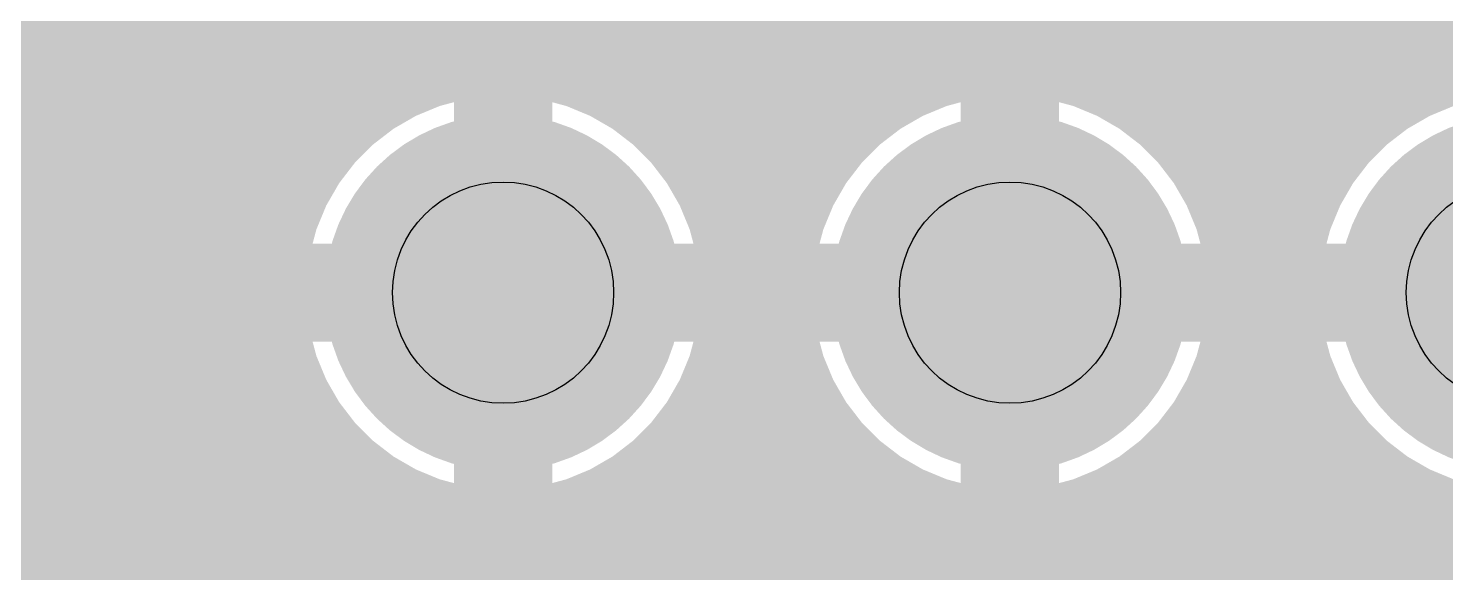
# Model space of a CAD drawing. Extents: x 0 to 10.8, y 0 to 6.1.
# Drawn here: x 7.6765 to 8.1378, y 0.512 to 0.6891 of the extents above; entities that cross this region are included whole.
import ezdxf

# ---------------------------------------------------------------- set-up
doc = ezdxf.new("R2010")
doc.units = 0
for name, color, linetype in [('1', 22, 'CONTINUOUS'), ('116', 253, 'CONTINUOUS'), ('16', 175, 'CONTINUOUS'), ('17', 82, 'CONTINUOUS'), ('21', 253, 'CONTINUOUS'), ('29', 253, 'CONTINUOUS'), ('30', 253, 'CONTINUOUS'), ('44', 253, 'CONTINUOUS')]:
    doc.layers.add(name, color=color, linetype=linetype)

# ---------------------------------------------------------------- blocks, each defined once
blk = doc.blocks.new('ROUNDP')
at = {"const_width": 0.5}
blk.add_lwpolyline([(0, -0.25, 1), (0, 0.25, 1), (0, -0.25)], format="xyb", dxfattribs=at)

msp = doc.modelspace()

# ---------------------------------------------------------------- linework, layer by layer
at = {"layer": '1', "const_width": 0.016}
for points in [[(7.74322, 0.705681), (7.775831, 0.686854)], [(4.133154, 0.688), (7.773843, 0.688)], [(7.775831, 0.686854), (7.812197, 0.67711)], [(7.812197, 0.67711), (7.977197, 0.67711)], [(7.977197, 0.67711), (8.179854, 0.67711)], [(4.117154, 0.672), (7.809949, 0.672)], [(7.807831, 0.671433), (7.799114, 0.667819)], [(7.816949, 0.673874), (7.807831, 0.671433)], [(7.823028, 0.674673), (7.816949, 0.673874)], [(7.823028, 0.611126), (7.823028, 0.674673)], [(7.823028, 0.672), (7.83902, 0.672)], [(7.83902, 0.674673), (7.83902, 0.611126)], [(7.845102, 0.673874), (7.83902, 0.674673)], [(7.85422, 0.671433), (7.845102, 0.673874)], [(7.852106, 0.672), (7.974949, 0.672)], [(7.862937, 0.667819), (7.85422, 0.671433)], [(7.972831, 0.671433), (7.964114, 0.667819)], [(7.981949, 0.673874), (7.972831, 0.671433)], [(7.988028, 0.674673), (7.981949, 0.673874)], [(7.988028, 0.611126), (7.988028, 0.674673)], [(7.988028, 0.672), (8.00402, 0.672)], [(8.00402, 0.674673), (8.00402, 0.611126)], [(8.010102, 0.673874), (8.00402, 0.674673)], [(8.01922, 0.671433), (8.010102, 0.673874)], [(8.017106, 0.672), (8.139949, 0.672)], [(8.027937, 0.667819), (8.01922, 0.671433)], [(8.137831, 0.671433), (8.129114, 0.667819)], [(8.146949, 0.673874), (8.137831, 0.671433)], [(7.799114, 0.667819), (7.790937, 0.663102)], [(7.871114, 0.663102), (7.862937, 0.667819)], [(7.964114, 0.667819), (7.955937, 0.663102)], [(8.036114, 0.663102), (8.027937, 0.667819)], [(8.129114, 0.667819), (8.120937, 0.663102)], [(7.790937, 0.663102), (7.783453, 0.657354)], [(7.878598, 0.657354), (7.871114, 0.663102)], [(7.955937, 0.663102), (7.948453, 0.657354)], [(8.043598, 0.657354), (8.036114, 0.663102)], [(8.120937, 0.663102), (8.113453, 0.657354)], [(7.783453, 0.657354), (7.77678, 0.650681)], [(7.885272, 0.650681), (7.878598, 0.657354)], [(7.948453, 0.657354), (7.94178, 0.650681)], [(8.050272, 0.650681), (8.043598, 0.657354)], [(8.113453, 0.657354), (8.10678, 0.650681)], [(4.101154, 0.656), (7.782098, 0.656)], [(7.823028, 0.656), (7.83902, 0.656)], [(7.879953, 0.656), (7.947098, 0.656)], [(7.988028, 0.656), (8.00402, 0.656)], [(8.044953, 0.656), (8.112098, 0.656)], [(7.77678, 0.650681), (7.771031, 0.643197)], [(7.89102, 0.643197), (7.885272, 0.650681)], [(7.94178, 0.650681), (7.936031, 0.643197)], [(8.05602, 0.643197), (8.050272, 0.650681)], [(8.10678, 0.650681), (8.101031, 0.643197)], [(7.771031, 0.643197), (7.766315, 0.63502)], [(7.895736, 0.63502), (7.89102, 0.643197)], [(7.936031, 0.643197), (7.931315, 0.63502)], [(8.060736, 0.63502), (8.05602, 0.643197)], [(8.101031, 0.643197), (8.096315, 0.63502)], [(4.085154, 0.64), (7.769189, 0.64)], [(7.823028, 0.64), (7.83902, 0.64)], [(7.892866, 0.64), (7.934189, 0.64)], [(7.988028, 0.64), (8.00402, 0.64)], [(8.057866, 0.64), (8.099189, 0.64)], [(7.766315, 0.63502), (7.762701, 0.626303)], [(7.89935, 0.626303), (7.895736, 0.63502)], [(7.931315, 0.63502), (7.927701, 0.626303)], [(8.06435, 0.626303), (8.060736, 0.63502)], [(8.096315, 0.63502), (8.092701, 0.626303)], [(4.069154, 0.624), (7.762087, 0.624)], [(7.762701, 0.626303), (7.76026, 0.617185)], [(7.823028, 0.624), (7.83902, 0.624)], [(7.901791, 0.617185), (7.89935, 0.626303)], [(7.899969, 0.624), (7.927087, 0.624)], [(7.927701, 0.626303), (7.92526, 0.617185)], [(7.988028, 0.624), (8.00402, 0.624)], [(8.066791, 0.617185), (8.06435, 0.626303)], [(8.064969, 0.624), (8.092087, 0.624)], [(8.092701, 0.626303), (8.09026, 0.617185)], [(7.76026, 0.617185), (7.759457, 0.611102)], [(7.902591, 0.611102), (7.901791, 0.617185)], [(7.92526, 0.617185), (7.924457, 0.611102)], [(8.067591, 0.611102), (8.066791, 0.617185)], [(8.09026, 0.617185), (8.089457, 0.611102)], [(7.759457, 0.611102), (7.823008, 0.611102)], [(7.823008, 0.611102), (7.823008, 0.59511)], [(7.83902, 0.611126), (7.823028, 0.611126)], [(7.839043, 0.59511), (7.839043, 0.611102)], [(7.839043, 0.611102), (7.902591, 0.611102)], [(7.924457, 0.611102), (7.988008, 0.611102)], [(7.988008, 0.611102), (7.988008, 0.59511)], [(8.00402, 0.611126), (7.988028, 0.611126)], [(8.004043, 0.59511), (8.004043, 0.611102)], [(8.004043, 0.611102), (8.067591, 0.611102)], [(8.089457, 0.611102), (8.153008, 0.611102)], [(4.053154, 0.608), (7.823008, 0.608)], [(7.839043, 0.608), (7.988008, 0.608)], [(8.004043, 0.608), (8.153008, 0.608)], [(4.037154, 0.592), (7.759866, 0.592)], [(7.823008, 0.59511), (7.759457, 0.59511)], [(7.759457, 0.59511), (7.76026, 0.589031)], [(7.823028, 0.531539), (7.823028, 0.595091)], [(7.823028, 0.595091), (7.83902, 0.595091)], [(7.823028, 0.592), (7.83902, 0.592)], [(7.83902, 0.595091), (7.83902, 0.531539)], [(7.902591, 0.59511), (7.839043, 0.59511)], [(7.901791, 0.589031), (7.902591, 0.59511)], [(7.902181, 0.592), (7.924866, 0.592)], [(7.988008, 0.59511), (7.924457, 0.59511)], [(7.924457, 0.59511), (7.92526, 0.589031)], [(7.988028, 0.531539), (7.988028, 0.595091)], [(7.988028, 0.595091), (8.00402, 0.595091)], [(7.988028, 0.592), (8.00402, 0.592)], [(8.00402, 0.595091), (8.00402, 0.531539)], [(8.067591, 0.59511), (8.004043, 0.59511)], [(8.066791, 0.589031), (8.067591, 0.59511)], [(8.067181, 0.592), (8.089866, 0.592)], [(8.153008, 0.59511), (8.089457, 0.59511)], [(8.089457, 0.59511), (8.09026, 0.589031)], [(7.76026, 0.589031), (7.762701, 0.579913)], [(7.89935, 0.579913), (7.901791, 0.589031)], [(7.92526, 0.589031), (7.927701, 0.579913)], [(8.06435, 0.579913), (8.066791, 0.589031)], [(8.09026, 0.589031), (8.092701, 0.579913)], [(7.762701, 0.579913), (7.766315, 0.571197)], [(7.895736, 0.571197), (7.89935, 0.579913)], [(7.927701, 0.579913), (7.931315, 0.571197)], [(8.060736, 0.571197), (8.06435, 0.579913)], [(8.092701, 0.579913), (8.096315, 0.571197)], [(4.021154, 0.576), (7.764323, 0.576)], [(7.823028, 0.576), (7.83902, 0.576)], [(7.897724, 0.576), (7.929323, 0.576)], [(7.988028, 0.576), (8.00402, 0.576)], [(8.062724, 0.576), (8.094323, 0.576)], [(7.766315, 0.571197), (7.771031, 0.56302)], [(7.89102, 0.56302), (7.895736, 0.571197)], [(7.931315, 0.571197), (7.936031, 0.56302)], [(8.05602, 0.56302), (8.060736, 0.571197)], [(8.096315, 0.571197), (8.101031, 0.56302)], [(4.005154, 0.56), (7.77335, 0.56)], [(7.771031, 0.56302), (7.77678, 0.555535)], [(7.823028, 0.56), (7.83902, 0.56)], [(7.885272, 0.555535), (7.89102, 0.56302)], [(7.888697, 0.56), (7.93835, 0.56)], [(7.936031, 0.56302), (7.94178, 0.555535)], [(7.988028, 0.56), (8.00402, 0.56)], [(8.050272, 0.555535), (8.05602, 0.56302)], [(8.053697, 0.56), (8.10335, 0.56)], [(8.101031, 0.56302), (8.10678, 0.555535)], [(7.77678, 0.555535), (7.783453, 0.548862)], [(7.878598, 0.548862), (7.885272, 0.555535)], [(7.94178, 0.555535), (7.948453, 0.548862)], [(8.043598, 0.548862), (8.050272, 0.555535)], [(8.10678, 0.555535), (8.113453, 0.548862)], [(7.783453, 0.548862), (7.790937, 0.543114)], [(7.871114, 0.543114), (7.878598, 0.548862)], [(7.948453, 0.548862), (7.955937, 0.543114)], [(8.036114, 0.543114), (8.043598, 0.548862)], [(8.113453, 0.548862), (8.120937, 0.543114)], [(3.989154, 0.544), (7.789783, 0.544)], [(7.790937, 0.543114), (7.799114, 0.538398)], [(7.823028, 0.544), (7.83902, 0.544)], [(7.862937, 0.538398), (7.871114, 0.543114)], [(7.872264, 0.544), (7.954783, 0.544)], [(7.955937, 0.543114), (7.964114, 0.538398)], [(7.988028, 0.544), (8.00402, 0.544)], [(8.027937, 0.538398), (8.036114, 0.543114)], [(8.037264, 0.544), (8.119783, 0.544)], [(8.120937, 0.543114), (8.129114, 0.538398)], [(7.799114, 0.538398), (7.807831, 0.534783)], [(7.85422, 0.534783), (7.862937, 0.538398)], [(7.964114, 0.538398), (7.972831, 0.534783)], [(8.01922, 0.534783), (8.027937, 0.538398)], [(8.129114, 0.538398), (8.137831, 0.534783)], [(7.807831, 0.534783), (7.816949, 0.532343)], [(7.816949, 0.532343), (7.823028, 0.531539)], [(7.83902, 0.531539), (7.845102, 0.532343)], [(7.845102, 0.532343), (7.85422, 0.534783)], [(7.972831, 0.534783), (7.981949, 0.532343)], [(7.981949, 0.532343), (7.988028, 0.531539)], [(8.00402, 0.531539), (8.010102, 0.532343)], [(8.010102, 0.532343), (8.01922, 0.534783)], [(8.137831, 0.534783), (8.146949, 0.532343)], [(3.973154, 0.528), (9.165854, 0.528)], [(3.957154, 0.512), (9.165854, 0.512)]]:
    msp.add_lwpolyline(points, dxfattribs=at)
at = {"layer": '1', "const_width": 0.008}
for points in [[(7.776866, 0.690718, 1), (7.774795, 0.682991)], [(7.773831, 0.68339, 1), (7.777831, 0.690318)], [(7.773843, 0.684, 1), (7.773843, 0.692)], [(7.812197, 0.68111, 1), (7.812197, 0.67311)], [(7.811162, 0.673247, 1), (7.813232, 0.680974)], [(7.977197, 0.68111, 1), (7.977197, 0.67311)], [(7.977197, 0.67311, 1), (7.977197, 0.68111)], [(7.806796, 0.675297, 1), (7.808865, 0.667569)], [(7.809363, 0.667738, 1), (7.806299, 0.675128)], [(7.809949, 0.668, 1), (7.809949, 0.676)], [(7.816427, 0.67784, 1), (7.81747, 0.669908)], [(7.817983, 0.67001, 1), (7.815914, 0.677738)], [(7.827028, 0.674673, 1), (7.819028, 0.674673)], [(7.823028, 0.676, 1), (7.823028, 0.668)], [(7.823549, 0.670707, 1), (7.822506, 0.678639)], [(7.84302, 0.674673, 1), (7.83502, 0.674673)], [(7.839541, 0.678639, 1), (7.838499, 0.670707)], [(7.83902, 0.668, 1), (7.83902, 0.676)], [(7.846137, 0.677738, 1), (7.844068, 0.67001)], [(7.844581, 0.669908, 1), (7.845623, 0.67784)], [(7.852106, 0.676, 1), (7.852106, 0.668)], [(7.855753, 0.675128, 1), (7.852688, 0.667738)], [(7.853186, 0.667569, 1), (7.855255, 0.675297)], [(7.971796, 0.675297, 1), (7.973865, 0.667569)], [(7.974363, 0.667738, 1), (7.971299, 0.675128)], [(7.974949, 0.668, 1), (7.974949, 0.676)], [(7.981427, 0.67784, 1), (7.98247, 0.669908)], [(7.982983, 0.67001, 1), (7.980914, 0.677738)], [(7.992028, 0.674673, 1), (7.984028, 0.674673)], [(7.988028, 0.676, 1), (7.988028, 0.668)], [(7.988549, 0.670707, 1), (7.987506, 0.678639)], [(8.00802, 0.674673, 1), (8.00002, 0.674673)], [(8.004541, 0.678639, 1), (8.003499, 0.670707)], [(8.00402, 0.668, 1), (8.00402, 0.676)], [(8.011137, 0.677738, 1), (8.009068, 0.67001)], [(8.009581, 0.669908, 1), (8.010623, 0.67784)], [(8.017106, 0.676, 1), (8.017106, 0.668)], [(8.020753, 0.675128, 1), (8.017688, 0.667738)], [(8.018186, 0.667569, 1), (8.020255, 0.675297)], [(8.136796, 0.675297, 1), (8.138865, 0.667569)], [(8.139363, 0.667738, 1), (8.136299, 0.675128)], [(8.139949, 0.668, 1), (8.139949, 0.676)], [(7.797582, 0.671514, 1), (7.800646, 0.664124)], [(7.801113, 0.664354, 1), (7.797116, 0.671284)], [(7.864936, 0.671284, 1), (7.860938, 0.664354)], [(7.861405, 0.664124, 1), (7.864469, 0.671514)], [(7.962582, 0.671514, 1), (7.965646, 0.664124)], [(7.966113, 0.664354, 1), (7.962116, 0.671284)], [(8.029936, 0.671284, 1), (8.025938, 0.664354)], [(8.026405, 0.664124, 1), (8.029469, 0.671514)], [(8.127582, 0.671514, 1), (8.130646, 0.664124)], [(8.131113, 0.664354, 1), (8.127116, 0.671284)], [(7.788938, 0.666567, 1), (7.792936, 0.659637)], [(7.793373, 0.65993, 1), (7.788501, 0.666275)], [(7.873551, 0.666275, 1), (7.868678, 0.65993)], [(7.869116, 0.659637, 1), (7.873113, 0.666567)], [(7.953938, 0.666567, 1), (7.957936, 0.659637)], [(7.958373, 0.65993, 1), (7.953501, 0.666275)], [(8.038551, 0.666275, 1), (8.033678, 0.65993)], [(8.034116, 0.659637, 1), (8.038113, 0.666567)], [(8.118938, 0.666567, 1), (8.122936, 0.659637)], [(8.123373, 0.65993, 1), (8.118501, 0.666275)], [(7.781016, 0.660527, 1), (7.785889, 0.654182)], [(7.786281, 0.654526, 1), (7.780624, 0.660183)], [(7.881427, 0.660183, 1), (7.87577, 0.654526)], [(7.876162, 0.654182, 1), (7.881035, 0.660527)], [(7.946016, 0.660527, 1), (7.950889, 0.654182)], [(7.951281, 0.654526, 1), (7.945624, 0.660183)], [(8.046427, 0.660183, 1), (8.04077, 0.654526)], [(8.041162, 0.654182, 1), (8.046035, 0.660527)], [(8.111016, 0.660527, 1), (8.115889, 0.654182)], [(8.116281, 0.654526, 1), (8.110624, 0.660183)], [(7.782098, 0.652, 1), (7.782098, 0.66)], [(7.823028, 0.66, 1), (7.823028, 0.652)], [(7.83902, 0.652, 1), (7.83902, 0.66)], [(7.879953, 0.66, 1), (7.879953, 0.652)], [(7.947098, 0.652, 1), (7.947098, 0.66)], [(7.988028, 0.66, 1), (7.988028, 0.652)], [(8.00402, 0.652, 1), (8.00402, 0.66)], [(8.044953, 0.66, 1), (8.044953, 0.652)], [(8.112098, 0.652, 1), (8.112098, 0.66)], [(7.773951, 0.65351, 1), (7.779608, 0.647853)], [(7.779952, 0.648245, 1), (7.773607, 0.653118)], [(7.888444, 0.653118, 1), (7.882099, 0.648245)], [(7.882443, 0.647853, 1), (7.8881, 0.65351)], [(7.938951, 0.65351, 1), (7.944608, 0.647853)], [(7.944952, 0.648245, 1), (7.938607, 0.653118)], [(8.053444, 0.653118, 1), (8.047099, 0.648245)], [(8.047443, 0.647853, 1), (8.0531, 0.65351)], [(8.103951, 0.65351, 1), (8.109608, 0.647853)], [(8.109952, 0.648245, 1), (8.103607, 0.653118)], [(7.774496, 0.641198, 1), (7.767567, 0.645195)], [(7.894485, 0.645195, 1), (7.887555, 0.641198)], [(7.939496, 0.641198, 1), (7.932567, 0.645195)], [(8.059485, 0.645195, 1), (8.052555, 0.641198)], [(8.104496, 0.641198, 1), (8.097567, 0.645195)], [(7.767859, 0.645633, 1), (7.774204, 0.64076)], [(7.769189, 0.636, 1), (7.769189, 0.644)], [(7.823028, 0.644, 1), (7.823028, 0.636)], [(7.83902, 0.636, 1), (7.83902, 0.644)], [(7.887847, 0.64076, 1), (7.894192, 0.645633)], [(7.892866, 0.644, 1), (7.892866, 0.636)], [(7.932859, 0.645633, 1), (7.939204, 0.64076)], [(7.934189, 0.636, 1), (7.934189, 0.644)], [(7.988028, 0.644, 1), (7.988028, 0.636)], [(8.00402, 0.636, 1), (8.00402, 0.644)], [(8.052847, 0.64076, 1), (8.059192, 0.645633)], [(8.057866, 0.644, 1), (8.057866, 0.636)], [(8.097859, 0.645633, 1), (8.104204, 0.64076)], [(8.099189, 0.636, 1), (8.099189, 0.644)], [(7.77001, 0.633488, 1), (7.76262, 0.636552)], [(7.899431, 0.636552, 1), (7.892041, 0.633488)], [(7.93501, 0.633488, 1), (7.92762, 0.636552)], [(8.064431, 0.636552, 1), (8.057041, 0.633488)], [(8.10001, 0.633488, 1), (8.09262, 0.636552)], [(7.76285, 0.637018, 1), (7.76978, 0.633021)], [(7.892271, 0.633021, 1), (7.899201, 0.637018)], [(7.92785, 0.637018, 1), (7.93478, 0.633021)], [(8.057271, 0.633021, 1), (8.064201, 0.637018)], [(8.09285, 0.637018, 1), (8.09978, 0.633021)], [(7.766565, 0.625269, 1), (7.758837, 0.627338)], [(7.762087, 0.62, 1), (7.762087, 0.628)], [(7.823028, 0.628, 1), (7.823028, 0.62)], [(7.83902, 0.62, 1), (7.83902, 0.628)], [(7.903214, 0.627338, 1), (7.895486, 0.625269)], [(7.899969, 0.628, 1), (7.899969, 0.62)], [(7.931565, 0.625269, 1), (7.923837, 0.627338)], [(7.927087, 0.62, 1), (7.927087, 0.628)], [(7.988028, 0.628, 1), (7.988028, 0.62)], [(8.00402, 0.62, 1), (8.00402, 0.628)], [(8.068214, 0.627338, 1), (8.060486, 0.625269)], [(8.064969, 0.628, 1), (8.064969, 0.62)], [(8.096565, 0.625269, 1), (8.088837, 0.627338)], [(8.092087, 0.62, 1), (8.092087, 0.628)], [(7.759006, 0.627835, 1), (7.766396, 0.624771)], [(7.895655, 0.624771, 1), (7.903045, 0.627835)], [(7.924006, 0.627835, 1), (7.931396, 0.624771)], [(8.060655, 0.624771, 1), (8.068045, 0.627835)], [(8.089006, 0.627835, 1), (8.096396, 0.624771)], [(7.764225, 0.616661, 1), (7.756294, 0.617709)], [(7.905757, 0.617706, 1), (7.897825, 0.616664)], [(7.929225, 0.616661, 1), (7.921294, 0.617709)], [(8.070757, 0.617706, 1), (8.062825, 0.616664)], [(8.094225, 0.616661, 1), (8.086294, 0.617709)], [(7.759457, 0.615102, 1), (7.759457, 0.607102)], [(7.756396, 0.618219, 1), (7.764124, 0.616151)], [(7.827008, 0.611102, 1), (7.819008, 0.611102)], [(7.823028, 0.615126, 1), (7.823028, 0.607126)], [(7.823008, 0.607102, 1), (7.823008, 0.615102)], [(7.843043, 0.611102, 1), (7.835043, 0.611102)], [(7.839043, 0.615102, 1), (7.839043, 0.607102)], [(7.83902, 0.607126, 1), (7.83902, 0.615126)], [(7.897927, 0.616151, 1), (7.905655, 0.618219)], [(7.902591, 0.607102, 1), (7.902591, 0.615102)], [(7.924457, 0.615102, 1), (7.924457, 0.607102)], [(7.921396, 0.618219, 1), (7.929124, 0.616151)], [(7.992008, 0.611102, 1), (7.984008, 0.611102)], [(7.988028, 0.615126, 1), (7.988028, 0.607126)], [(7.988008, 0.607102, 1), (7.988008, 0.615102)], [(8.008043, 0.611102, 1), (8.000043, 0.611102)], [(8.004043, 0.615102, 1), (8.004043, 0.607102)], [(8.00402, 0.607126, 1), (8.00402, 0.615126)], [(8.062927, 0.616151, 1), (8.070655, 0.618219)], [(8.067591, 0.607102, 1), (8.067591, 0.615102)], [(8.089457, 0.615102, 1), (8.089457, 0.607102)], [(8.086396, 0.618219, 1), (8.094124, 0.616151)], [(7.755491, 0.611626, 1), (7.763422, 0.610579)], [(7.819028, 0.611126, 1), (7.827028, 0.611126)], [(7.823008, 0.604, 1), (7.823008, 0.612)], [(7.83502, 0.611126, 1), (7.84302, 0.611126)], [(7.839043, 0.612, 1), (7.839043, 0.604)], [(7.898625, 0.610581, 1), (7.906556, 0.611623)], [(7.920491, 0.611626, 1), (7.928422, 0.610579)], [(7.984028, 0.611126, 1), (7.992028, 0.611126)], [(7.988008, 0.604, 1), (7.988008, 0.612)], [(8.00002, 0.611126, 1), (8.00802, 0.611126)], [(8.004043, 0.612, 1), (8.004043, 0.604)], [(8.063625, 0.610581, 1), (8.071556, 0.611623)], [(8.085491, 0.611626, 1), (8.093422, 0.610579)], [(7.759457, 0.59911, 1), (7.759457, 0.59111)], [(7.763422, 0.595634, 1), (7.755491, 0.594586)], [(7.759866, 0.588, 1), (7.759866, 0.596)], [(7.827028, 0.595091, 1), (7.819028, 0.595091)], [(7.823028, 0.599091, 1), (7.823028, 0.591091)], [(7.823028, 0.596, 1), (7.823028, 0.588)], [(7.823008, 0.59111, 1), (7.823008, 0.59911)], [(7.84302, 0.595091, 1), (7.83502, 0.595091)], [(7.839043, 0.59911, 1), (7.839043, 0.59111)], [(7.83902, 0.591091, 1), (7.83902, 0.599091)], [(7.83902, 0.588, 1), (7.83902, 0.596)], [(7.902181, 0.596, 1), (7.902181, 0.588)], [(7.906556, 0.594589, 1), (7.898625, 0.595632)], [(7.902591, 0.59111, 1), (7.902591, 0.59911)], [(7.924457, 0.59911, 1), (7.924457, 0.59111)], [(7.928422, 0.595634, 1), (7.920491, 0.594586)], [(7.924866, 0.588, 1), (7.924866, 0.596)], [(7.992028, 0.595091, 1), (7.984028, 0.595091)], [(7.988028, 0.599091, 1), (7.988028, 0.591091)], [(7.988028, 0.596, 1), (7.988028, 0.588)], [(7.988008, 0.59111, 1), (7.988008, 0.59911)], [(8.00802, 0.595091, 1), (8.00002, 0.595091)], [(8.004043, 0.59911, 1), (8.004043, 0.59111)], [(8.00402, 0.591091, 1), (8.00402, 0.599091)], [(8.00402, 0.588, 1), (8.00402, 0.596)], [(8.067181, 0.596, 1), (8.067181, 0.588)], [(8.071556, 0.594589, 1), (8.063625, 0.595632)], [(8.067591, 0.59111, 1), (8.067591, 0.59911)], [(8.089457, 0.59911, 1), (8.089457, 0.59111)], [(8.093422, 0.595634, 1), (8.085491, 0.594586)], [(8.089866, 0.588, 1), (8.089866, 0.596)], [(7.764124, 0.590066, 1), (7.756396, 0.587997)], [(7.819008, 0.59511, 1), (7.827008, 0.59511)], [(7.835043, 0.59511, 1), (7.843043, 0.59511)], [(7.905655, 0.587997, 1), (7.897927, 0.590066)], [(7.929124, 0.590066, 1), (7.921396, 0.587997)], [(7.984008, 0.59511, 1), (7.992008, 0.59511)], [(8.000043, 0.59511, 1), (8.008043, 0.59511)], [(8.070655, 0.587997, 1), (8.062927, 0.590066)], [(8.094124, 0.590066, 1), (8.086396, 0.587997)], [(7.756294, 0.588508, 1), (7.764225, 0.589555)], [(7.897825, 0.589553, 1), (7.905757, 0.58851)], [(7.921294, 0.588508, 1), (7.929225, 0.589555)], [(8.062825, 0.589553, 1), (8.070757, 0.58851)], [(8.086294, 0.588508, 1), (8.094225, 0.589555)], [(7.766396, 0.581445, 1), (7.759006, 0.578381)], [(7.903045, 0.578381, 1), (7.895655, 0.581445)], [(7.931396, 0.581445, 1), (7.924006, 0.578381)], [(8.068045, 0.578381, 1), (8.060655, 0.581445)], [(8.096396, 0.581445, 1), (8.089006, 0.578381)], [(7.758837, 0.578879, 1), (7.766565, 0.580948)], [(7.764323, 0.572, 1), (7.764323, 0.58)], [(7.823028, 0.58, 1), (7.823028, 0.572)], [(7.83902, 0.572, 1), (7.83902, 0.58)], [(7.897724, 0.58, 1), (7.897724, 0.572)], [(7.895486, 0.580948, 1), (7.903214, 0.578879)], [(7.923837, 0.578879, 1), (7.931565, 0.580948)], [(7.929323, 0.572, 1), (7.929323, 0.58)], [(7.988028, 0.58, 1), (7.988028, 0.572)], [(8.00402, 0.572, 1), (8.00402, 0.58)], [(8.062724, 0.58, 1), (8.062724, 0.572)], [(8.060486, 0.580948, 1), (8.068214, 0.578879)], [(8.088837, 0.578879, 1), (8.096565, 0.580948)], [(8.094323, 0.572, 1), (8.094323, 0.58)], [(7.76978, 0.573195, 1), (7.76285, 0.569198)], [(7.76262, 0.569665, 1), (7.77001, 0.572729)], [(7.892041, 0.572729, 1), (7.899431, 0.569665)], [(7.899201, 0.569198, 1), (7.892271, 0.573195)], [(7.93478, 0.573195, 1), (7.92785, 0.569198)], [(7.92762, 0.569665, 1), (7.93501, 0.572729)], [(8.057041, 0.572729, 1), (8.064431, 0.569665)], [(8.064201, 0.569198, 1), (8.057271, 0.573195)], [(8.09978, 0.573195, 1), (8.09285, 0.569198)], [(8.09262, 0.569665, 1), (8.10001, 0.572729)], [(7.774204, 0.565456, 1), (7.767859, 0.560583)], [(7.767567, 0.561021, 1), (7.774496, 0.565018)], [(7.77335, 0.556, 1), (7.77335, 0.564)], [(7.823028, 0.564, 1), (7.823028, 0.556)], [(7.83902, 0.556, 1), (7.83902, 0.564)], [(7.888697, 0.564, 1), (7.888697, 0.556)], [(7.887555, 0.565018, 1), (7.894485, 0.561021)], [(7.894192, 0.560583, 1), (7.887847, 0.565456)], [(7.939204, 0.565456, 1), (7.932859, 0.560583)], [(7.932567, 0.561021, 1), (7.939496, 0.565018)], [(7.93835, 0.556, 1), (7.93835, 0.564)], [(7.988028, 0.564, 1), (7.988028, 0.556)], [(8.00402, 0.556, 1), (8.00402, 0.564)], [(8.053697, 0.564, 1), (8.053697, 0.556)], [(8.052555, 0.565018, 1), (8.059485, 0.561021)], [(8.059192, 0.560583, 1), (8.052847, 0.565456)], [(8.104204, 0.565456, 1), (8.097859, 0.560583)], [(8.097567, 0.561021, 1), (8.104496, 0.565018)], [(8.10335, 0.556, 1), (8.10335, 0.564)], [(7.779608, 0.558364, 1), (7.773951, 0.552707)], [(7.8881, 0.552707, 1), (7.882443, 0.558364)], [(7.944608, 0.558364, 1), (7.938951, 0.552707)], [(8.0531, 0.552707, 1), (8.047443, 0.558364)], [(8.109608, 0.558364, 1), (8.103951, 0.552707)], [(7.773607, 0.553099, 1), (7.779952, 0.557972)], [(7.882099, 0.557972, 1), (7.888444, 0.553099)], [(7.938607, 0.553099, 1), (7.944952, 0.557972)], [(8.047099, 0.557972, 1), (8.053444, 0.553099)], [(8.103607, 0.553099, 1), (8.109952, 0.557972)], [(7.785889, 0.552035, 1), (7.781016, 0.54569)], [(7.780624, 0.546034, 1), (7.786281, 0.551691)], [(7.87577, 0.551691, 1), (7.881427, 0.546034)], [(7.881035, 0.54569, 1), (7.876162, 0.552035)], [(7.950889, 0.552035, 1), (7.946016, 0.54569)], [(7.945624, 0.546034, 1), (7.951281, 0.551691)], [(8.04077, 0.551691, 1), (8.046427, 0.546034)], [(8.046035, 0.54569, 1), (8.041162, 0.552035)], [(8.115889, 0.552035, 1), (8.111016, 0.54569)], [(8.110624, 0.546034, 1), (8.116281, 0.551691)], [(7.792936, 0.546579, 1), (7.788938, 0.539649)], [(7.788501, 0.539942, 1), (7.793373, 0.546287)], [(7.789783, 0.54, 1), (7.789783, 0.548)], [(7.823028, 0.548, 1), (7.823028, 0.54)], [(7.83902, 0.54, 1), (7.83902, 0.548)], [(7.868678, 0.546287, 1), (7.873551, 0.539942)], [(7.872264, 0.548, 1), (7.872264, 0.54)], [(7.873113, 0.539649, 1), (7.869116, 0.546579)], [(7.957936, 0.546579, 1), (7.953938, 0.539649)], [(7.953501, 0.539942, 1), (7.958373, 0.546287)], [(7.954783, 0.54, 1), (7.954783, 0.548)], [(7.988028, 0.548, 1), (7.988028, 0.54)], [(8.00402, 0.54, 1), (8.00402, 0.548)], [(8.033678, 0.546287, 1), (8.038551, 0.539942)], [(8.037264, 0.548, 1), (8.037264, 0.54)], [(8.038113, 0.539649, 1), (8.034116, 0.546579)], [(8.122936, 0.546579, 1), (8.118938, 0.539649)], [(8.118501, 0.539942, 1), (8.123373, 0.546287)], [(8.119783, 0.54, 1), (8.119783, 0.548)], [(7.800646, 0.542093, 1), (7.797582, 0.534703)], [(7.797116, 0.534933, 1), (7.801113, 0.541863)], [(7.860938, 0.541863, 1), (7.864936, 0.534933)], [(7.864469, 0.534703, 1), (7.861405, 0.542093)], [(7.965646, 0.542093, 1), (7.962582, 0.534703)], [(7.962116, 0.534933, 1), (7.966113, 0.541863)], [(8.025938, 0.541863, 1), (8.029936, 0.534933)], [(8.029469, 0.534703, 1), (8.026405, 0.542093)], [(8.130646, 0.542093, 1), (8.127582, 0.534703)], [(8.127116, 0.534933, 1), (8.131113, 0.541863)], [(7.808865, 0.538647, 1), (7.806796, 0.53092)], [(7.806299, 0.531088, 1), (7.809363, 0.538478)], [(7.817473, 0.536308, 1), (7.816425, 0.528377)], [(7.815914, 0.528479, 1), (7.817983, 0.536206)], [(7.844068, 0.536206, 1), (7.846137, 0.528479)], [(7.845626, 0.528377, 1), (7.844579, 0.536308)], [(7.852688, 0.538478, 1), (7.855753, 0.531088)], [(7.855255, 0.53092, 1), (7.853186, 0.538647)], [(7.973865, 0.538647, 1), (7.971796, 0.53092)], [(7.971299, 0.531088, 1), (7.974363, 0.538478)], [(7.982473, 0.536308, 1), (7.981425, 0.528377)], [(7.980914, 0.528479, 1), (7.982983, 0.536206)], [(8.009068, 0.536206, 1), (8.011137, 0.528479)], [(8.010626, 0.528377, 1), (8.009579, 0.536308)], [(8.017688, 0.538478, 1), (8.020753, 0.531088)], [(8.020255, 0.53092, 1), (8.018186, 0.538647)], [(8.138865, 0.538647, 1), (8.136796, 0.53092)], [(8.136299, 0.531088, 1), (8.139363, 0.538478)], [(7.819028, 0.531539, 1), (7.827028, 0.531539)], [(7.822504, 0.527574, 1), (7.823552, 0.535505)], [(7.838496, 0.535505, 1), (7.839543, 0.527574)], [(7.83502, 0.531539, 1), (7.84302, 0.531539)], [(7.984028, 0.531539, 1), (7.992028, 0.531539)], [(7.987504, 0.527574, 1), (7.988552, 0.535505)], [(8.003496, 0.535505, 1), (8.004543, 0.527574)], [(8.00002, 0.531539, 1), (8.00802, 0.531539)]]:
    msp.add_lwpolyline(points, format="xyb", dxfattribs=at)
at = {"layer": '116', "const_width": 0.032047}
for points in [[(7.831024, 0.581181, 1), (7.831024, 0.625039, 1), (7.831024, 0.581181)], [(7.996024, 0.581181, 1), (7.996024, 0.625039, 1), (7.996024, 0.581181)], [(8.161024, 0.581181, 1), (8.161024, 0.625039, 1), (8.161024, 0.581181)]]:
    msp.add_lwpolyline(points, format="xyb", dxfattribs=at)
at = {"layer": '16', "const_width": 0.016}
for points in [[(2.247437, 0.688), (8.876843, 0.688)], [(2.204937, 0.672), (7.809949, 0.672)], [(7.807831, 0.671433), (7.799114, 0.667819)], [(7.816949, 0.673874), (7.807831, 0.671433)], [(7.823028, 0.674673), (7.816949, 0.673874)], [(7.823028, 0.611126), (7.823028, 0.674673)], [(7.823028, 0.672), (7.83902, 0.672)], [(7.83902, 0.674673), (7.83902, 0.611126)], [(7.845102, 0.673874), (7.83902, 0.674673)], [(7.85422, 0.671433), (7.845102, 0.673874)], [(7.852106, 0.672), (7.974949, 0.672)], [(7.862937, 0.667819), (7.85422, 0.671433)], [(7.972831, 0.671433), (7.964114, 0.667819)], [(7.981949, 0.673874), (7.972831, 0.671433)], [(7.988028, 0.674673), (7.981949, 0.673874)], [(7.988028, 0.611126), (7.988028, 0.674673)], [(7.988028, 0.672), (8.00402, 0.672)], [(8.00402, 0.674673), (8.00402, 0.611126)], [(8.010102, 0.673874), (8.00402, 0.674673)], [(8.01922, 0.671433), (8.010102, 0.673874)], [(8.017106, 0.672), (8.139949, 0.672)], [(8.027937, 0.667819), (8.01922, 0.671433)], [(8.137831, 0.671433), (8.129114, 0.667819)], [(8.146949, 0.673874), (8.137831, 0.671433)], [(7.799114, 0.667819), (7.790937, 0.663102)], [(7.871114, 0.663102), (7.862937, 0.667819)], [(7.964114, 0.667819), (7.955937, 0.663102)], [(8.036114, 0.663102), (8.027937, 0.667819)], [(8.129114, 0.667819), (8.120937, 0.663102)], [(7.790937, 0.663102), (7.783453, 0.657354)], [(7.878598, 0.657354), (7.871114, 0.663102)], [(7.955937, 0.663102), (7.948453, 0.657354)], [(8.043598, 0.657354), (8.036114, 0.663102)], [(8.120937, 0.663102), (8.113453, 0.657354)], [(7.783453, 0.657354), (7.77678, 0.650681)], [(7.885272, 0.650681), (7.878598, 0.657354)], [(7.948453, 0.657354), (7.94178, 0.650681)], [(8.050272, 0.650681), (8.043598, 0.657354)], [(8.113453, 0.657354), (8.10678, 0.650681)], [(2.248579, 0.656), (7.782098, 0.656)], [(7.823028, 0.656), (7.83902, 0.656)], [(7.879953, 0.656), (7.947098, 0.656)], [(7.988028, 0.656), (8.00402, 0.656)], [(8.044953, 0.656), (8.112098, 0.656)], [(7.77678, 0.650681), (7.771031, 0.643197)], [(7.89102, 0.643197), (7.885272, 0.650681)], [(7.94178, 0.650681), (7.936031, 0.643197)], [(8.05602, 0.643197), (8.050272, 0.650681)], [(8.10678, 0.650681), (8.101031, 0.643197)], [(7.771031, 0.643197), (7.766315, 0.63502)], [(7.895736, 0.63502), (7.89102, 0.643197)], [(7.936031, 0.643197), (7.931315, 0.63502)], [(8.060736, 0.63502), (8.05602, 0.643197)], [(8.101031, 0.643197), (8.096315, 0.63502)], [(2.240043, 0.64), (7.769189, 0.64)], [(7.823028, 0.64), (7.83902, 0.64)], [(7.892866, 0.64), (7.934189, 0.64)], [(7.988028, 0.64), (8.00402, 0.64)], [(8.057866, 0.64), (8.099189, 0.64)], [(7.766315, 0.63502), (7.762701, 0.626303)], [(7.89935, 0.626303), (7.895736, 0.63502)], [(7.931315, 0.63502), (7.927701, 0.626303)], [(8.06435, 0.626303), (8.060736, 0.63502)], [(8.096315, 0.63502), (8.092701, 0.626303)], [(2.215083, 0.624), (7.762087, 0.624)], [(7.762701, 0.626303), (7.76026, 0.617185)], [(7.823028, 0.624), (7.83902, 0.624)], [(7.901791, 0.617185), (7.89935, 0.626303)], [(7.899969, 0.624), (7.927087, 0.624)], [(7.927701, 0.626303), (7.92526, 0.617185)], [(7.988028, 0.624), (8.00402, 0.624)], [(8.066791, 0.617185), (8.06435, 0.626303)], [(8.064969, 0.624), (8.092087, 0.624)], [(8.092701, 0.626303), (8.09026, 0.617185)], [(7.76026, 0.617185), (7.759457, 0.611102)], [(7.902591, 0.611102), (7.901791, 0.617185)], [(7.92526, 0.617185), (7.924457, 0.611102)], [(8.067591, 0.611102), (8.066791, 0.617185)], [(8.09026, 0.617185), (8.089457, 0.611102)], [(7.759457, 0.611102), (7.823008, 0.611102)], [(7.823008, 0.611102), (7.823008, 0.59511)], [(7.83902, 0.611126), (7.823028, 0.611126)], [(7.839043, 0.59511), (7.839043, 0.611102)], [(7.839043, 0.611102), (7.902591, 0.611102)], [(7.924457, 0.611102), (7.988008, 0.611102)], [(7.988008, 0.611102), (7.988008, 0.59511)], [(8.00402, 0.611126), (7.988028, 0.611126)], [(8.004043, 0.59511), (8.004043, 0.611102)], [(8.004043, 0.611102), (8.067591, 0.611102)], [(8.089457, 0.611102), (8.153008, 0.611102)], [(1.872693, 0.608), (7.823008, 0.608)], [(7.839043, 0.608), (7.988008, 0.608)], [(8.004043, 0.608), (8.153008, 0.608)], [(1.856693, 0.592), (7.759866, 0.592)], [(7.823008, 0.59511), (7.759457, 0.59511)], [(7.759457, 0.59511), (7.76026, 0.589031)], [(7.823028, 0.531539), (7.823028, 0.595091)], [(7.823028, 0.595091), (7.83902, 0.595091)], [(7.823028, 0.592), (7.83902, 0.592)], [(7.83902, 0.595091), (7.83902, 0.531539)], [(7.902591, 0.59511), (7.839043, 0.59511)], [(7.901791, 0.589031), (7.902591, 0.59511)], [(7.902181, 0.592), (7.924866, 0.592)], [(7.988008, 0.59511), (7.924457, 0.59511)], [(7.924457, 0.59511), (7.92526, 0.589031)], [(7.988028, 0.531539), (7.988028, 0.595091)], [(7.988028, 0.595091), (8.00402, 0.595091)], [(7.988028, 0.592), (8.00402, 0.592)], [(8.00402, 0.595091), (8.00402, 0.531539)], [(8.067591, 0.59511), (8.004043, 0.59511)], [(8.066791, 0.589031), (8.067591, 0.59511)], [(8.067181, 0.592), (8.089866, 0.592)], [(8.153008, 0.59511), (8.089457, 0.59511)], [(8.089457, 0.59511), (8.09026, 0.589031)], [(7.76026, 0.589031), (7.762701, 0.579913)], [(7.89935, 0.579913), (7.901791, 0.589031)], [(7.92526, 0.589031), (7.927701, 0.579913)], [(8.06435, 0.579913), (8.066791, 0.589031)], [(8.09026, 0.589031), (8.092701, 0.579913)], [(7.762701, 0.579913), (7.766315, 0.571197)], [(7.895736, 0.571197), (7.89935, 0.579913)], [(7.927701, 0.579913), (7.931315, 0.571197)], [(8.060736, 0.571197), (8.06435, 0.579913)], [(8.092701, 0.579913), (8.096315, 0.571197)], [(1.840693, 0.576), (7.764323, 0.576)], [(7.823028, 0.576), (7.83902, 0.576)], [(7.897724, 0.576), (7.929323, 0.576)], [(7.988028, 0.576), (8.00402, 0.576)], [(8.062724, 0.576), (8.094323, 0.576)], [(7.766315, 0.571197), (7.771031, 0.56302)], [(7.89102, 0.56302), (7.895736, 0.571197)], [(7.931315, 0.571197), (7.936031, 0.56302)], [(8.05602, 0.56302), (8.060736, 0.571197)], [(8.096315, 0.571197), (8.101031, 0.56302)], [(2.390937, 0.56), (7.77335, 0.56)], [(7.771031, 0.56302), (7.77678, 0.555535)], [(7.823028, 0.56), (7.83902, 0.56)], [(7.885272, 0.555535), (7.89102, 0.56302)], [(7.888697, 0.56), (7.93835, 0.56)], [(7.936031, 0.56302), (7.94178, 0.555535)], [(7.988028, 0.56), (8.00402, 0.56)], [(8.050272, 0.555535), (8.05602, 0.56302)], [(8.053697, 0.56), (8.10335, 0.56)], [(8.101031, 0.56302), (8.10678, 0.555535)], [(7.77678, 0.555535), (7.783453, 0.548862)], [(7.878598, 0.548862), (7.885272, 0.555535)], [(7.94178, 0.555535), (7.948453, 0.548862)], [(8.043598, 0.548862), (8.050272, 0.555535)], [(8.10678, 0.555535), (8.113453, 0.548862)], [(7.783453, 0.548862), (7.790937, 0.543114)], [(7.871114, 0.543114), (7.878598, 0.548862)], [(7.948453, 0.548862), (7.955937, 0.543114)], [(8.036114, 0.543114), (8.043598, 0.548862)], [(8.113453, 0.548862), (8.120937, 0.543114)], [(2.401972, 0.544), (7.789783, 0.544)], [(7.790937, 0.543114), (7.799114, 0.538398)], [(7.823028, 0.544), (7.83902, 0.544)], [(7.862937, 0.538398), (7.871114, 0.543114)], [(7.872264, 0.544), (7.954783, 0.544)], [(7.955937, 0.543114), (7.964114, 0.538398)], [(7.988028, 0.544), (8.00402, 0.544)], [(8.027937, 0.538398), (8.036114, 0.543114)], [(8.037264, 0.544), (8.119783, 0.544)], [(8.120937, 0.543114), (8.129114, 0.538398)], [(7.799114, 0.538398), (7.807831, 0.534783)], [(7.85422, 0.534783), (7.862937, 0.538398)], [(7.964114, 0.538398), (7.972831, 0.534783)], [(8.01922, 0.534783), (8.027937, 0.538398)], [(8.129114, 0.538398), (8.137831, 0.534783)], [(7.807831, 0.534783), (7.816949, 0.532343)], [(7.816949, 0.532343), (7.823028, 0.531539)], [(7.83902, 0.531539), (7.845102, 0.532343)], [(7.845102, 0.532343), (7.85422, 0.534783)], [(7.972831, 0.534783), (7.981949, 0.532343)], [(7.981949, 0.532343), (7.988028, 0.531539)], [(8.00402, 0.531539), (8.010102, 0.532343)], [(8.010102, 0.532343), (8.01922, 0.534783)], [(8.137831, 0.534783), (8.146949, 0.532343)], [(2.406004, 0.528), (10.327724, 0.528)], [(2.404803, 0.512), (10.327618, 0.512)]]:
    msp.add_lwpolyline(points, dxfattribs=at)
at = {"layer": '16', "const_width": 0.008}
for points in [[(7.806796, 0.675297, 1), (7.808865, 0.667569)], [(7.809363, 0.667738, 1), (7.806299, 0.675128)], [(7.809949, 0.668, 1), (7.809949, 0.676)], [(7.816427, 0.67784, 1), (7.81747, 0.669908)], [(7.817983, 0.67001, 1), (7.815914, 0.677738)], [(7.827028, 0.674673, 1), (7.819028, 0.674673)], [(7.823028, 0.676, 1), (7.823028, 0.668)], [(7.823549, 0.670707, 1), (7.822506, 0.678639)], [(7.84302, 0.674673, 1), (7.83502, 0.674673)], [(7.839541, 0.678639, 1), (7.838499, 0.670707)], [(7.83902, 0.668, 1), (7.83902, 0.676)], [(7.846137, 0.677738, 1), (7.844068, 0.67001)], [(7.844581, 0.669908, 1), (7.845623, 0.67784)], [(7.852106, 0.676, 1), (7.852106, 0.668)], [(7.855753, 0.675128, 1), (7.852688, 0.667738)], [(7.853186, 0.667569, 1), (7.855255, 0.675297)], [(7.971796, 0.675297, 1), (7.973865, 0.667569)], [(7.974363, 0.667738, 1), (7.971299, 0.675128)], [(7.974949, 0.668, 1), (7.974949, 0.676)], [(7.981427, 0.67784, 1), (7.98247, 0.669908)], [(7.982983, 0.67001, 1), (7.980914, 0.677738)], [(7.992028, 0.674673, 1), (7.984028, 0.674673)], [(7.988028, 0.676, 1), (7.988028, 0.668)], [(7.988549, 0.670707, 1), (7.987506, 0.678639)], [(8.00802, 0.674673, 1), (8.00002, 0.674673)], [(8.004541, 0.678639, 1), (8.003499, 0.670707)], [(8.00402, 0.668, 1), (8.00402, 0.676)], [(8.011137, 0.677738, 1), (8.009068, 0.67001)], [(8.009581, 0.669908, 1), (8.010623, 0.67784)], [(8.017106, 0.676, 1), (8.017106, 0.668)], [(8.020753, 0.675128, 1), (8.017688, 0.667738)], [(8.018186, 0.667569, 1), (8.020255, 0.675297)], [(8.136796, 0.675297, 1), (8.138865, 0.667569)], [(8.139363, 0.667738, 1), (8.136299, 0.675128)], [(8.139949, 0.668, 1), (8.139949, 0.676)], [(7.797582, 0.671514, 1), (7.800646, 0.664124)], [(7.801113, 0.664354, 1), (7.797116, 0.671284)], [(7.864936, 0.671284, 1), (7.860938, 0.664354)], [(7.861405, 0.664124, 1), (7.864469, 0.671514)], [(7.962582, 0.671514, 1), (7.965646, 0.664124)], [(7.966113, 0.664354, 1), (7.962116, 0.671284)], [(8.029936, 0.671284, 1), (8.025938, 0.664354)], [(8.026405, 0.664124, 1), (8.029469, 0.671514)], [(8.127582, 0.671514, 1), (8.130646, 0.664124)], [(8.131113, 0.664354, 1), (8.127116, 0.671284)], [(7.788938, 0.666567, 1), (7.792936, 0.659637)], [(7.793373, 0.65993, 1), (7.788501, 0.666275)], [(7.873551, 0.666275, 1), (7.868678, 0.65993)], [(7.869116, 0.659637, 1), (7.873113, 0.666567)], [(7.953938, 0.666567, 1), (7.957936, 0.659637)], [(7.958373, 0.65993, 1), (7.953501, 0.666275)], [(8.038551, 0.666275, 1), (8.033678, 0.65993)], [(8.034116, 0.659637, 1), (8.038113, 0.666567)], [(8.118938, 0.666567, 1), (8.122936, 0.659637)], [(8.123373, 0.65993, 1), (8.118501, 0.666275)], [(7.781016, 0.660527, 1), (7.785889, 0.654182)], [(7.786281, 0.654526, 1), (7.780624, 0.660183)], [(7.881427, 0.660183, 1), (7.87577, 0.654526)], [(7.876162, 0.654182, 1), (7.881035, 0.660527)], [(7.946016, 0.660527, 1), (7.950889, 0.654182)], [(7.951281, 0.654526, 1), (7.945624, 0.660183)], [(8.046427, 0.660183, 1), (8.04077, 0.654526)], [(8.041162, 0.654182, 1), (8.046035, 0.660527)], [(8.111016, 0.660527, 1), (8.115889, 0.654182)], [(8.116281, 0.654526, 1), (8.110624, 0.660183)], [(7.782098, 0.652, 1), (7.782098, 0.66)], [(7.823028, 0.66, 1), (7.823028, 0.652)], [(7.83902, 0.652, 1), (7.83902, 0.66)], [(7.879953, 0.66, 1), (7.879953, 0.652)], [(7.947098, 0.652, 1), (7.947098, 0.66)], [(7.988028, 0.66, 1), (7.988028, 0.652)], [(8.00402, 0.652, 1), (8.00402, 0.66)], [(8.044953, 0.66, 1), (8.044953, 0.652)], [(8.112098, 0.652, 1), (8.112098, 0.66)], [(7.773951, 0.65351, 1), (7.779608, 0.647853)], [(7.779952, 0.648245, 1), (7.773607, 0.653118)], [(7.888444, 0.653118, 1), (7.882099, 0.648245)], [(7.882443, 0.647853, 1), (7.8881, 0.65351)], [(7.938951, 0.65351, 1), (7.944608, 0.647853)], [(7.944952, 0.648245, 1), (7.938607, 0.653118)], [(8.053444, 0.653118, 1), (8.047099, 0.648245)], [(8.047443, 0.647853, 1), (8.0531, 0.65351)], [(8.103951, 0.65351, 1), (8.109608, 0.647853)], [(8.109952, 0.648245, 1), (8.103607, 0.653118)], [(7.774496, 0.641198, 1), (7.767567, 0.645195)], [(7.894485, 0.645195, 1), (7.887555, 0.641198)], [(7.939496, 0.641198, 1), (7.932567, 0.645195)], [(8.059485, 0.645195, 1), (8.052555, 0.641198)], [(8.104496, 0.641198, 1), (8.097567, 0.645195)], [(7.767859, 0.645633, 1), (7.774204, 0.64076)], [(7.769189, 0.636, 1), (7.769189, 0.644)], [(7.823028, 0.644, 1), (7.823028, 0.636)], [(7.83902, 0.636, 1), (7.83902, 0.644)], [(7.887847, 0.64076, 1), (7.894192, 0.645633)], [(7.892866, 0.644, 1), (7.892866, 0.636)], [(7.932859, 0.645633, 1), (7.939204, 0.64076)], [(7.934189, 0.636, 1), (7.934189, 0.644)], [(7.988028, 0.644, 1), (7.988028, 0.636)], [(8.00402, 0.636, 1), (8.00402, 0.644)], [(8.052847, 0.64076, 1), (8.059192, 0.645633)], [(8.057866, 0.644, 1), (8.057866, 0.636)], [(8.097859, 0.645633, 1), (8.104204, 0.64076)], [(8.099189, 0.636, 1), (8.099189, 0.644)], [(7.77001, 0.633488, 1), (7.76262, 0.636552)], [(7.899431, 0.636552, 1), (7.892041, 0.633488)], [(7.93501, 0.633488, 1), (7.92762, 0.636552)], [(8.064431, 0.636552, 1), (8.057041, 0.633488)], [(8.10001, 0.633488, 1), (8.09262, 0.636552)], [(7.76285, 0.637018, 1), (7.76978, 0.633021)], [(7.892271, 0.633021, 1), (7.899201, 0.637018)], [(7.92785, 0.637018, 1), (7.93478, 0.633021)], [(8.057271, 0.633021, 1), (8.064201, 0.637018)], [(8.09285, 0.637018, 1), (8.09978, 0.633021)], [(7.766565, 0.625269, 1), (7.758837, 0.627338)], [(7.762087, 0.62, 1), (7.762087, 0.628)], [(7.823028, 0.628, 1), (7.823028, 0.62)], [(7.83902, 0.62, 1), (7.83902, 0.628)], [(7.903214, 0.627338, 1), (7.895486, 0.625269)], [(7.899969, 0.628, 1), (7.899969, 0.62)], [(7.931565, 0.625269, 1), (7.923837, 0.627338)], [(7.927087, 0.62, 1), (7.927087, 0.628)], [(7.988028, 0.628, 1), (7.988028, 0.62)], [(8.00402, 0.62, 1), (8.00402, 0.628)], [(8.068214, 0.627338, 1), (8.060486, 0.625269)], [(8.064969, 0.628, 1), (8.064969, 0.62)], [(8.096565, 0.625269, 1), (8.088837, 0.627338)], [(8.092087, 0.62, 1), (8.092087, 0.628)], [(7.759006, 0.627835, 1), (7.766396, 0.624771)], [(7.895655, 0.624771, 1), (7.903045, 0.627835)], [(7.924006, 0.627835, 1), (7.931396, 0.624771)], [(8.060655, 0.624771, 1), (8.068045, 0.627835)], [(8.089006, 0.627835, 1), (8.096396, 0.624771)], [(7.764225, 0.616661, 1), (7.756294, 0.617709)], [(7.905757, 0.617706, 1), (7.897825, 0.616664)], [(7.929225, 0.616661, 1), (7.921294, 0.617709)], [(8.070757, 0.617706, 1), (8.062825, 0.616664)], [(8.094225, 0.616661, 1), (8.086294, 0.617709)], [(7.759457, 0.615102, 1), (7.759457, 0.607102)], [(7.756396, 0.618219, 1), (7.764124, 0.616151)], [(7.827008, 0.611102, 1), (7.819008, 0.611102)], [(7.823028, 0.615126, 1), (7.823028, 0.607126)], [(7.823008, 0.607102, 1), (7.823008, 0.615102)], [(7.843043, 0.611102, 1), (7.835043, 0.611102)], [(7.839043, 0.615102, 1), (7.839043, 0.607102)], [(7.83902, 0.607126, 1), (7.83902, 0.615126)], [(7.897927, 0.616151, 1), (7.905655, 0.618219)], [(7.902591, 0.607102, 1), (7.902591, 0.615102)], [(7.924457, 0.615102, 1), (7.924457, 0.607102)], [(7.921396, 0.618219, 1), (7.929124, 0.616151)], [(7.992008, 0.611102, 1), (7.984008, 0.611102)], [(7.988028, 0.615126, 1), (7.988028, 0.607126)], [(7.988008, 0.607102, 1), (7.988008, 0.615102)], [(8.008043, 0.611102, 1), (8.000043, 0.611102)], [(8.004043, 0.615102, 1), (8.004043, 0.607102)], [(8.00402, 0.607126, 1), (8.00402, 0.615126)], [(8.062927, 0.616151, 1), (8.070655, 0.618219)], [(8.067591, 0.607102, 1), (8.067591, 0.615102)], [(8.089457, 0.615102, 1), (8.089457, 0.607102)], [(8.086396, 0.618219, 1), (8.094124, 0.616151)], [(7.755491, 0.611626, 1), (7.763422, 0.610579)], [(7.819028, 0.611126, 1), (7.827028, 0.611126)], [(7.823008, 0.604, 1), (7.823008, 0.612)], [(7.83502, 0.611126, 1), (7.84302, 0.611126)], [(7.839043, 0.612, 1), (7.839043, 0.604)], [(7.898625, 0.610581, 1), (7.906556, 0.611623)], [(7.920491, 0.611626, 1), (7.928422, 0.610579)], [(7.984028, 0.611126, 1), (7.992028, 0.611126)], [(7.988008, 0.604, 1), (7.988008, 0.612)], [(8.00002, 0.611126, 1), (8.00802, 0.611126)], [(8.004043, 0.612, 1), (8.004043, 0.604)], [(8.063625, 0.610581, 1), (8.071556, 0.611623)], [(8.085491, 0.611626, 1), (8.093422, 0.610579)], [(7.759457, 0.59911, 1), (7.759457, 0.59111)], [(7.763422, 0.595634, 1), (7.755491, 0.594586)], [(7.759866, 0.588, 1), (7.759866, 0.596)], [(7.827028, 0.595091, 1), (7.819028, 0.595091)], [(7.823028, 0.599091, 1), (7.823028, 0.591091)], [(7.823028, 0.596, 1), (7.823028, 0.588)], [(7.823008, 0.59111, 1), (7.823008, 0.59911)], [(7.84302, 0.595091, 1), (7.83502, 0.595091)], [(7.839043, 0.59911, 1), (7.839043, 0.59111)], [(7.83902, 0.591091, 1), (7.83902, 0.599091)], [(7.83902, 0.588, 1), (7.83902, 0.596)], [(7.902181, 0.596, 1), (7.902181, 0.588)], [(7.906556, 0.594589, 1), (7.898625, 0.595632)], [(7.902591, 0.59111, 1), (7.902591, 0.59911)], [(7.924457, 0.59911, 1), (7.924457, 0.59111)], [(7.928422, 0.595634, 1), (7.920491, 0.594586)], [(7.924866, 0.588, 1), (7.924866, 0.596)], [(7.992028, 0.595091, 1), (7.984028, 0.595091)], [(7.988028, 0.599091, 1), (7.988028, 0.591091)], [(7.988028, 0.596, 1), (7.988028, 0.588)], [(7.988008, 0.59111, 1), (7.988008, 0.59911)], [(8.00802, 0.595091, 1), (8.00002, 0.595091)], [(8.004043, 0.59911, 1), (8.004043, 0.59111)], [(8.00402, 0.591091, 1), (8.00402, 0.599091)], [(8.00402, 0.588, 1), (8.00402, 0.596)], [(8.067181, 0.596, 1), (8.067181, 0.588)], [(8.071556, 0.594589, 1), (8.063625, 0.595632)], [(8.067591, 0.59111, 1), (8.067591, 0.59911)], [(8.089457, 0.59911, 1), (8.089457, 0.59111)], [(8.093422, 0.595634, 1), (8.085491, 0.594586)], [(8.089866, 0.588, 1), (8.089866, 0.596)], [(7.764124, 0.590066, 1), (7.756396, 0.587997)], [(7.819008, 0.59511, 1), (7.827008, 0.59511)], [(7.835043, 0.59511, 1), (7.843043, 0.59511)], [(7.905655, 0.587997, 1), (7.897927, 0.590066)], [(7.929124, 0.590066, 1), (7.921396, 0.587997)], [(7.984008, 0.59511, 1), (7.992008, 0.59511)], [(8.000043, 0.59511, 1), (8.008043, 0.59511)], [(8.070655, 0.587997, 1), (8.062927, 0.590066)], [(8.094124, 0.590066, 1), (8.086396, 0.587997)], [(7.756294, 0.588508, 1), (7.764225, 0.589555)], [(7.897825, 0.589553, 1), (7.905757, 0.58851)], [(7.921294, 0.588508, 1), (7.929225, 0.589555)], [(8.062825, 0.589553, 1), (8.070757, 0.58851)], [(8.086294, 0.588508, 1), (8.094225, 0.589555)], [(7.766396, 0.581445, 1), (7.759006, 0.578381)], [(7.903045, 0.578381, 1), (7.895655, 0.581445)], [(7.931396, 0.581445, 1), (7.924006, 0.578381)], [(8.068045, 0.578381, 1), (8.060655, 0.581445)], [(8.096396, 0.581445, 1), (8.089006, 0.578381)], [(7.758837, 0.578879, 1), (7.766565, 0.580948)], [(7.764323, 0.572, 1), (7.764323, 0.58)], [(7.823028, 0.58, 1), (7.823028, 0.572)], [(7.83902, 0.572, 1), (7.83902, 0.58)], [(7.897724, 0.58, 1), (7.897724, 0.572)], [(7.895486, 0.580948, 1), (7.903214, 0.578879)], [(7.923837, 0.578879, 1), (7.931565, 0.580948)], [(7.929323, 0.572, 1), (7.929323, 0.58)], [(7.988028, 0.58, 1), (7.988028, 0.572)], [(8.00402, 0.572, 1), (8.00402, 0.58)], [(8.062724, 0.58, 1), (8.062724, 0.572)], [(8.060486, 0.580948, 1), (8.068214, 0.578879)], [(8.088837, 0.578879, 1), (8.096565, 0.580948)], [(8.094323, 0.572, 1), (8.094323, 0.58)], [(7.76978, 0.573195, 1), (7.76285, 0.569198)], [(7.76262, 0.569665, 1), (7.77001, 0.572729)], [(7.892041, 0.572729, 1), (7.899431, 0.569665)], [(7.899201, 0.569198, 1), (7.892271, 0.573195)], [(7.93478, 0.573195, 1), (7.92785, 0.569198)], [(7.92762, 0.569665, 1), (7.93501, 0.572729)], [(8.057041, 0.572729, 1), (8.064431, 0.569665)], [(8.064201, 0.569198, 1), (8.057271, 0.573195)], [(8.09978, 0.573195, 1), (8.09285, 0.569198)], [(8.09262, 0.569665, 1), (8.10001, 0.572729)], [(7.774204, 0.565456, 1), (7.767859, 0.560583)], [(7.767567, 0.561021, 1), (7.774496, 0.565018)], [(7.77335, 0.556, 1), (7.77335, 0.564)], [(7.823028, 0.564, 1), (7.823028, 0.556)], [(7.83902, 0.556, 1), (7.83902, 0.564)], [(7.888697, 0.564, 1), (7.888697, 0.556)], [(7.887555, 0.565018, 1), (7.894485, 0.561021)], [(7.894192, 0.560583, 1), (7.887847, 0.565456)], [(7.939204, 0.565456, 1), (7.932859, 0.560583)], [(7.932567, 0.561021, 1), (7.939496, 0.565018)], [(7.93835, 0.556, 1), (7.93835, 0.564)], [(7.988028, 0.564, 1), (7.988028, 0.556)], [(8.00402, 0.556, 1), (8.00402, 0.564)], [(8.053697, 0.564, 1), (8.053697, 0.556)], [(8.052555, 0.565018, 1), (8.059485, 0.561021)], [(8.059192, 0.560583, 1), (8.052847, 0.565456)], [(8.104204, 0.565456, 1), (8.097859, 0.560583)], [(8.097567, 0.561021, 1), (8.104496, 0.565018)], [(8.10335, 0.556, 1), (8.10335, 0.564)], [(7.779608, 0.558364, 1), (7.773951, 0.552707)], [(7.8881, 0.552707, 1), (7.882443, 0.558364)], [(7.944608, 0.558364, 1), (7.938951, 0.552707)], [(8.0531, 0.552707, 1), (8.047443, 0.558364)], [(8.109608, 0.558364, 1), (8.103951, 0.552707)], [(7.773607, 0.553099, 1), (7.779952, 0.557972)], [(7.882099, 0.557972, 1), (7.888444, 0.553099)], [(7.938607, 0.553099, 1), (7.944952, 0.557972)], [(8.047099, 0.557972, 1), (8.053444, 0.553099)], [(8.103607, 0.553099, 1), (8.109952, 0.557972)], [(7.785889, 0.552035, 1), (7.781016, 0.54569)], [(7.780624, 0.546034, 1), (7.786281, 0.551691)], [(7.87577, 0.551691, 1), (7.881427, 0.546034)], [(7.881035, 0.54569, 1), (7.876162, 0.552035)], [(7.950889, 0.552035, 1), (7.946016, 0.54569)], [(7.945624, 0.546034, 1), (7.951281, 0.551691)], [(8.04077, 0.551691, 1), (8.046427, 0.546034)], [(8.046035, 0.54569, 1), (8.041162, 0.552035)], [(8.115889, 0.552035, 1), (8.111016, 0.54569)], [(8.110624, 0.546034, 1), (8.116281, 0.551691)], [(7.792936, 0.546579, 1), (7.788938, 0.539649)], [(7.788501, 0.539942, 1), (7.793373, 0.546287)], [(7.789783, 0.54, 1), (7.789783, 0.548)], [(7.823028, 0.548, 1), (7.823028, 0.54)], [(7.83902, 0.54, 1), (7.83902, 0.548)], [(7.868678, 0.546287, 1), (7.873551, 0.539942)], [(7.872264, 0.548, 1), (7.872264, 0.54)], [(7.873113, 0.539649, 1), (7.869116, 0.546579)], [(7.957936, 0.546579, 1), (7.953938, 0.539649)], [(7.953501, 0.539942, 1), (7.958373, 0.546287)], [(7.954783, 0.54, 1), (7.954783, 0.548)], [(7.988028, 0.548, 1), (7.988028, 0.54)], [(8.00402, 0.54, 1), (8.00402, 0.548)], [(8.033678, 0.546287, 1), (8.038551, 0.539942)], [(8.037264, 0.548, 1), (8.037264, 0.54)], [(8.038113, 0.539649, 1), (8.034116, 0.546579)], [(8.122936, 0.546579, 1), (8.118938, 0.539649)], [(8.118501, 0.539942, 1), (8.123373, 0.546287)], [(8.119783, 0.54, 1), (8.119783, 0.548)], [(7.800646, 0.542093, 1), (7.797582, 0.534703)], [(7.797116, 0.534933, 1), (7.801113, 0.541863)], [(7.860938, 0.541863, 1), (7.864936, 0.534933)], [(7.864469, 0.534703, 1), (7.861405, 0.542093)], [(7.965646, 0.542093, 1), (7.962582, 0.534703)], [(7.962116, 0.534933, 1), (7.966113, 0.541863)], [(8.025938, 0.541863, 1), (8.029936, 0.534933)], [(8.029469, 0.534703, 1), (8.026405, 0.542093)], [(8.130646, 0.542093, 1), (8.127582, 0.534703)], [(8.127116, 0.534933, 1), (8.131113, 0.541863)], [(7.808865, 0.538647, 1), (7.806796, 0.53092)], [(7.806299, 0.531088, 1), (7.809363, 0.538478)], [(7.817473, 0.536308, 1), (7.816425, 0.528377)], [(7.815914, 0.528479, 1), (7.817983, 0.536206)], [(7.844068, 0.536206, 1), (7.846137, 0.528479)], [(7.845626, 0.528377, 1), (7.844579, 0.536308)], [(7.852688, 0.538478, 1), (7.855753, 0.531088)], [(7.855255, 0.53092, 1), (7.853186, 0.538647)], [(7.973865, 0.538647, 1), (7.971796, 0.53092)], [(7.971299, 0.531088, 1), (7.974363, 0.538478)], [(7.982473, 0.536308, 1), (7.981425, 0.528377)], [(7.980914, 0.528479, 1), (7.982983, 0.536206)], [(8.009068, 0.536206, 1), (8.011137, 0.528479)], [(8.010626, 0.528377, 1), (8.009579, 0.536308)], [(8.017688, 0.538478, 1), (8.020753, 0.531088)], [(8.020255, 0.53092, 1), (8.018186, 0.538647)], [(8.138865, 0.538647, 1), (8.136796, 0.53092)], [(8.136299, 0.531088, 1), (8.139363, 0.538478)], [(7.819028, 0.531539, 1), (7.827028, 0.531539)], [(7.822504, 0.527574, 1), (7.823552, 0.535505)], [(7.838496, 0.535505, 1), (7.839543, 0.527574)], [(7.83502, 0.531539, 1), (7.84302, 0.531539)], [(7.984028, 0.531539, 1), (7.992028, 0.531539)], [(7.987504, 0.527574, 1), (7.988552, 0.535505)], [(8.003496, 0.535505, 1), (8.004543, 0.527574)], [(8.00002, 0.531539, 1), (8.00802, 0.531539)]]:
    msp.add_lwpolyline(points, format="xyb", dxfattribs=at)
at = {"layer": '21', "const_width": 0.005}
msp.add_lwpolyline([(7.711028, 0.06311), (7.711028, 0.90311)], dxfattribs=at)
at = {"layer": '44'}
for centre in [(7.831028, 0.60311), (7.996028, 0.60311), (8.161028, 0.60311)]:
    msp.add_circle(centre, 0.036, dxfattribs=at)

# ---------------------------------------------------------------- block references
at = {"layer": '17', "xscale": 0.108, "yscale": 0.108}
for p in [(7.831028, 0.60311), (7.831028, 0.60311), (7.996028, 0.60311), (7.996028, 0.60311), (8.161028, 0.60311), (8.161028, 0.60311)]:
    msp.add_blockref('ROUNDP', p, dxfattribs=at)
at = {"layer": '29', "xscale": 0.116, "yscale": 0.116}
for p in [(7.831028, 0.60311), (7.996028, 0.60311), (8.161028, 0.60311)]:
    msp.add_blockref('ROUNDP', p, dxfattribs=at)
at = {"layer": '30', "xscale": 0.116, "yscale": 0.116}
for p in [(7.831028, 0.60311), (7.996028, 0.60311), (8.161028, 0.60311)]:
    msp.add_blockref('ROUNDP', p, dxfattribs=at)

doc.saveas('drawing.dxf')
